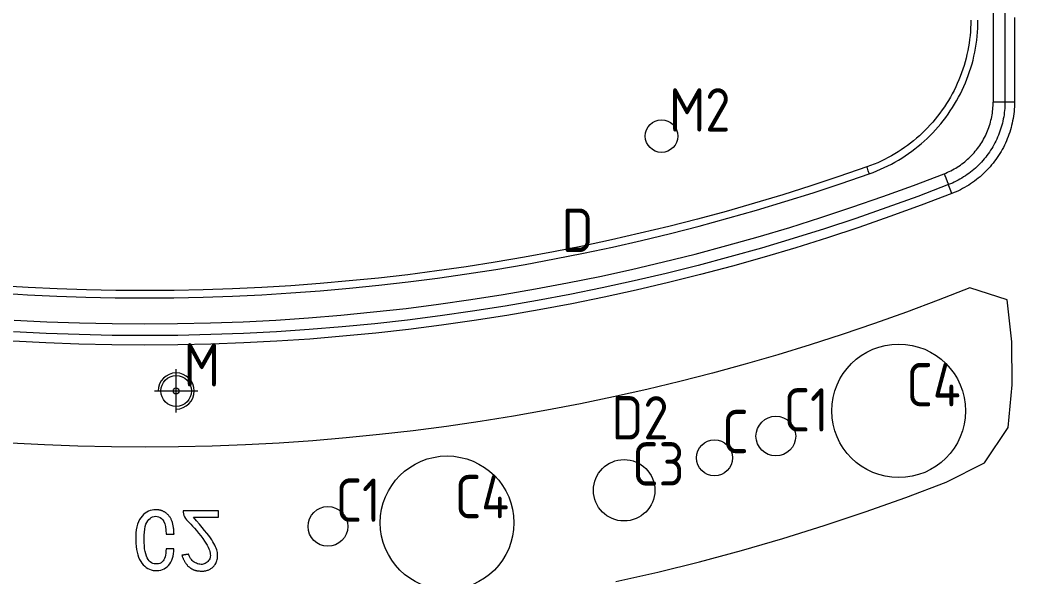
# Model space of a CAD drawing. Header units: millimetres. Extents: x 494 to 18201, y 224 to 11417.
# Drawn here: x 5489.2 to 5768.4, y 2868.8 to 3023 of the extents above; entities that cross this region are included whole.
import ezdxf
from ezdxf.lldxf.tags import DXFTag

# ---------------------------------------------------------------- set-up
doc = ezdxf.new("R2010")
doc.units = ezdxf.units.MM
for name, color, linetype in [('DIM', 7, 'Continuous'), ('PS', 7, 'Continuous'), ('PS_W', 1, 'Continuous')]:
    doc.layers.add(name, color=color, linetype=linetype)
doc.layers.add('dim_temp', color=161, linetype='Continuous', lineweight=9)
doc.styles.add('gbenor', font='gbenor.shx', dxfattribs={"bigfont": 'gbcbig.shx'})
doc.styles.get("Standard").update_dxf_attribs({"font": 'arial.ttf'})
tags = doc.linetypes.add('CENTER', pattern='A,22,[0,arial.ttf,S=0,R=0,X=0,Y=0],-8.5,8.5,-8.5', length=47.4).pattern_tags.tags
tags[16:17] = [DXFTag(74, 4), DXFTag(75, 0), DXFTag(340, '0'), DXFTag(46, 0.0), DXFTag(50, 0.0), DXFTag(44, 0.0), DXFTag(45, 0.0)]
tags[14:15] = [DXFTag(74, 4), DXFTag(75, 0), DXFTag(340, '0'), DXFTag(46, 0.0), DXFTag(50, 0.0), DXFTag(44, 0.0), DXFTag(45, 0.0)]
tags[12:13] = [DXFTag(74, 4), DXFTag(75, 0), DXFTag(340, '0'), DXFTag(46, 0.0), DXFTag(50, 0.0), DXFTag(44, 0.0), DXFTag(45, 0.0)]
tags = doc.linetypes.add('DASHED', pattern='A,12.86,[0,arial.ttf,S=0,R=0,X=0,Y=0],-12.86', length=25.72).pattern_tags.tags
tags[12:13] = [DXFTag(74, 4), DXFTag(75, 0), DXFTag(340, '0'), DXFTag(46, 0.0), DXFTag(50, 0.0), DXFTag(44, 0.0), DXFTag(45, 0.0)]
doc.dimstyles.new('通用', dxfattribs={"dimtxt": 5, "dimasz": 0.5, "dimexe": 1.5, "dimexo": 0, "dimgap": 1, "dimtad": 1, "dimtxsty": 'Standard', "dimblk": 'OPEN30', "dimcen": 1.5, "dimclrd": 252, "dimclre": 252, "dimclrt": 4, "dimadec": 1, "dimazin": 3, "dimtfac": 1, "dimtmove": 0, "dimatfit": 3, "dimldrblk": 'OPEN30', "dimarcsym": 0})

# ---------------------------------------------------------------- blocks, each defined once
blk = doc.blocks.new('*D34')
at = {"layer": 'Defpoints', "color": 0, "transparency": 16777216}
for p in [(5237.43, 3172.78), (5237.43, 3172.78), (5917.43, 2537.78)]:
    blk.add_point(p, dxfattribs=at)
at = {"layer": 'dim_temp', "color": 252, "lineweight": -2, "transparency": 16777216}
blk.add_line((5237.43, 3172.78), (5237.43, 3158.36), dxfattribs=at)
at = {"layer": 'dim_temp', "color": 4, "lineweight": 18, "transparency": 16777216, "insert": (5233.87, 3165.07), "char_height": 5, "attachment_point": 5, "rotation": 90}
blk.add_mtext('-680', dxfattribs=at)
blk = doc.blocks.new('_Open30')
at = {"color": 0, "linetype": 'ByBlock', "lineweight": -2}
for p, q in [((-1, 0.27), (0, 0)), ((0, 0), (-1, -0.27)), ((0, 0), (-1, 0))]:
    blk.add_line(p, q, dxfattribs=at)
blk = doc.blocks.new('*D35')
at = {"layer": 'Defpoints', "color": 0, "transparency": 16777216}
for p in [(5223.82, 3172.78), (5237.43, 3172.78), (5917.43, 2537.78)]:
    blk.add_point(p, dxfattribs=at)
at = {"layer": 'dim_temp', "color": 252, "lineweight": -2, "transparency": 16777216}
blk.add_line((5237.43, 3172.78), (5211.71, 3172.78), dxfattribs=at)
at = {"layer": 'dim_temp', "color": 4, "lineweight": 18, "transparency": 16777216, "insert": (5217.27, 3176.34), "char_height": 5, "attachment_point": 5}
blk.add_mtext('635', dxfattribs=at)

msp = doc.modelspace()

# ---------------------------------------------------------------- linework, layer by layer
at = {"layer": 'PS', "color": 155, "linetype": 'DASHED', "lineweight": 13, "ltscale": 0.87594}
for points in [[(5758.58296, 3167.68225), (5758.58296, 3000.29264)], [(5761.83367, 3167.68225), (5761.83367, 3000.29264)], [(5764.46938, 3023.72719), (5764.46938, 3020.3794), (5764.46938, 3017.0316), (5764.46938, 3013.68381), (5764.46938, 3010.33602), (5764.46938, 3006.98823), (5764.46938, 3003.64043), (5764.46938, 3000.29264)], [(5752.37753, 3022.95928), (5752.36413, 3021.88958), (5752.32429, 3020.82271), (5752.25835, 3019.7606), (5752.16656, 3018.7032), (5752.04917, 3017.65047), (5751.90629, 3016.60238), (5751.73784, 3015.55896), (5751.54383, 3014.52019), (5751.32423, 3013.48609), (5751.07902, 3012.45666), (5750.8081, 3011.43191), (5750.5113, 3010.41188), (5750.18845, 3009.3966), (5749.83944, 3008.38649), (5749.46629, 3007.38735), (5749.06996, 3006.40106), (5748.65068, 3005.4275), (5748.2086, 3004.46658), (5747.74385, 3003.51823), (5747.25651, 3002.5824), (5746.74657, 3001.65911), (5746.214, 3000.74836), (5745.65877, 2999.85017), (5745.08077, 2998.96461), (5744.47992, 2998.09172), (5743.85608, 2997.23158), (5743.20906, 2996.38428), (5742.53959, 2995.55111), (5741.85191, 2994.73723), (5741.14666, 2993.94307), (5740.424, 2993.16848), (5739.68402, 2992.41335), (5738.9268, 2991.67759), (5738.15237, 2990.96119), (5737.36073, 2990.2641), (5736.5519, 2989.58634), (5735.72584, 2988.92794), (5734.88251, 2988.28894), (5734.02183, 2987.66945), (5733.14363, 2987.06963), (5732.24776, 2986.48968), (5731.33633, 2985.93121), (5730.41332, 2985.39662), (5729.47884, 2984.88583), (5728.53294, 2984.39874), (5727.57562, 2983.93536), (5726.60686, 2983.49574), (5725.62664, 2983.0799), (5724.63493, 2982.68791), (5723.6317, 2982.31983)], [(5761.83367, 3000.29264), (5761.82661, 2999.70374), (5761.80542, 2999.11518), (5761.77013, 2998.52729), (5761.72075, 2997.94042), (5761.65731, 2997.3549), (5761.57985, 2996.77108), (5761.4884, 2996.18928), (5761.38303, 2995.60983), (5761.2638, 2995.03309), (5761.13076, 2994.45936), (5760.98401, 2993.889), (5760.82362, 2993.32231), (5760.64969, 2992.75964), (5760.46231, 2992.2013), (5760.2616, 2991.64761), (5760.04766, 2991.0989), (5759.82063, 2990.55547), (5759.58063, 2990.01765), (5759.3278, 2989.48573), (5759.06229, 2988.96003), (5758.78425, 2988.44085), (5758.49383, 2987.92849), (5758.19122, 2987.42324), (5757.87657, 2986.92539), (5757.55007, 2986.43523), (5757.21192, 2985.95305), (5756.86229, 2985.47911), (5756.5014, 2985.01369), (5756.12946, 2984.55706), (5755.74667, 2984.10948), (5755.35325, 2983.67121), (5754.94944, 2983.2425), (5754.53546, 2982.8236), (5754.11156, 2982.41475), (5753.67797, 2982.01618), (5753.23495, 2981.62812), (5752.78275, 2981.2508), (5752.32163, 2980.88443), (5751.85186, 2980.52923), (5751.37371, 2980.1854), (5750.88744, 2979.85313), (5750.39335, 2979.53262), (5749.89171, 2979.22404), (5749.38282, 2978.92759), (5748.86697, 2978.64343), (5748.34444, 2978.37172), (5747.81556, 2978.11262), (5747.28061, 2977.86628), (5746.7399, 2977.63284), (5746.19376, 2977.41243)], [(5764.46938, 3000.29264), (5764.4615, 2999.64059), (5764.43795, 2998.98892), (5764.39877, 2998.338), (5764.34401, 2997.6882), (5764.27371, 2997.0399), (5764.18793, 2996.39346), (5764.08675, 2995.74924), (5763.97019, 2995.10761), (5763.83832, 2994.46894), (5763.69117, 2993.8336), (5763.52883, 2993.20198), (5763.35136, 2992.57447), (5763.15879, 2991.95143), (5762.95123, 2991.33322), (5762.72887, 2990.72016), (5762.49185, 2990.11257), (5762.24032, 2989.51079), (5761.97444, 2988.91518), (5761.69441, 2988.32607), (5761.40038, 2987.74384), (5761.09253, 2987.16881), (5760.77101, 2986.60135), (5760.43601, 2986.0418), (5760.0877, 2985.49048), (5759.72623, 2984.94771), (5759.35176, 2984.41384), (5758.96453, 2983.88911), (5758.56481, 2983.3738), (5758.15282, 2982.86819), (5757.72882, 2982.37256), (5757.29308, 2981.88719), (5756.84586, 2981.41236), (5756.38743, 2980.94837), (5755.91806, 2980.4955), (5755.43799, 2980.05404), (5754.94751, 2979.62426), (5754.44685, 2979.2064), (5753.93625, 2978.80076), (5753.416, 2978.40756), (5752.88643, 2978.02695), (5752.34788, 2977.65916), (5751.80068, 2977.30439), (5751.24516, 2976.96282), (5750.68165, 2976.63462), (5750.11048, 2976.31998), (5749.53194, 2976.01909), (5748.94638, 2975.73211), (5748.35411, 2975.45926), (5747.75546, 2975.20069), (5747.15077, 2974.9566)], [(5761.83367, 3000.29264), (5761.795, 3000.29264), (5761.75486, 3000.29264), (5761.71326, 3000.29264), (5761.67021, 3000.29264), (5761.62575, 3000.29264), (5761.57988, 3000.29264), (5761.53264, 3000.29264), (5761.48403, 3000.29264), (5761.43409, 3000.29264), (5761.38284, 3000.29264), (5761.3303, 3000.29264), (5761.27649, 3000.29264), (5761.22145, 3000.29264), (5761.16518, 3000.29264), (5761.10773, 3000.29264), (5761.04912, 3000.29264), (5760.98937, 3000.29264), (5760.92852, 3000.29264), (5760.86658, 3000.29264), (5760.8036, 3000.29264), (5760.73958, 3000.29264), (5760.67458, 3000.29264), (5760.60862, 3000.29264), (5760.54172, 3000.29264), (5760.47392, 3000.29264), (5760.40525, 3000.29264), (5760.33574, 3000.29264), (5760.26542, 3000.29264), (5760.19433, 3000.29264), (5760.1225, 3000.29264), (5760.04996, 3000.29264), (5759.97674, 3000.29264), (5759.90288, 3000.29264), (5759.82842, 3000.29264), (5759.75338, 3000.29264), (5759.6778, 3000.29264), (5759.60172, 3000.29264), (5759.52517, 3000.29264), (5759.44818, 3000.29264), (5759.3708, 3000.29264), (5759.29305, 3000.29264), (5759.21498, 3000.29264), (5759.13661, 3000.29264), (5759.05799, 3000.29264), (5758.97915, 3000.29264), (5758.90013, 3000.29264), (5758.82097, 3000.29264), (5758.74169, 3000.29264), (5758.66234, 3000.29264), (5758.58296, 3000.29264)], [(5764.46938, 3000.29264), (5764.40502, 3000.29264), (5764.34068, 3000.29264), (5764.2764, 3000.29264), (5764.21221, 3000.29264), (5764.14814, 3000.29264), (5764.08422, 3000.29264), (5764.02047, 3000.29264), (5763.95693, 3000.29264), (5763.89363, 3000.29264), (5763.83059, 3000.29264), (5763.76785, 3000.29264), (5763.70543, 3000.29264), (5763.64336, 3000.29264), (5763.58167, 3000.29264), (5763.52039, 3000.29264), (5763.45955, 3000.29264), (5763.39917, 3000.29264), (5763.33928, 3000.29264), (5763.27992, 3000.29264), (5763.2211, 3000.29264), (5763.16286, 3000.29264), (5763.10522, 3000.29264), (5763.04821, 3000.29264), (5762.99185, 3000.29264), (5762.93617, 3000.29264), (5762.8812, 3000.29264), (5762.82695, 3000.29264), (5762.77347, 3000.29264), (5762.72076, 3000.29264), (5762.66886, 3000.29264), (5762.61779, 3000.29264), (5762.56758, 3000.29264), (5762.51823, 3000.29264), (5762.46979, 3000.29264), (5762.42227, 3000.29264), (5762.37568, 3000.29264), (5762.33007, 3000.29264), (5762.28543, 3000.29264), (5762.24181, 3000.29264), (5762.19921, 3000.29264), (5762.15765, 3000.29264), (5762.11716, 3000.29264), (5762.07775, 3000.29264), (5762.03944, 3000.29264), (5762.00225, 3000.29264), (5761.9662, 3000.29264), (5761.9313, 3000.29264), (5761.89757, 3000.29264), (5761.86502, 3000.29264), (5761.83367, 3000.29264)], [(5723.6317, 2982.31983), (5715.88607, 2979.64365), (5708.11234, 2977.07607), (5700.3107, 2974.61675), (5692.48121, 2972.26537), (5684.62394, 2970.02175), (5676.7389, 2967.88575), (5668.82613, 2965.85728), (5660.88562, 2963.93639), (5652.91732, 2962.12321), (5644.92121, 2960.41787), (5636.89722, 2958.82064), (5628.84527, 2957.33184), (5620.76688, 2955.9521), (5612.68251, 2954.68478), (5604.59833, 2953.53018), (5596.51435, 2952.48757), (5588.43055, 2951.55627), (5580.34694, 2950.73572), (5572.26353, 2950.02538), (5564.18029, 2949.42482), (5556.09725, 2948.9338), (5548.01439, 2948.5521), (5539.93172, 2948.27953), (5531.84923, 2948.11607), (5523.76694, 2948.06168), (5515.68482, 2948.11636), (5507.60289, 2948.28009), (5499.52115, 2948.55286), (5491.4396, 2948.93469), (5483.35823, 2949.42576)], [(5487.57322, 2939.93413), (5496.6173, 2939.46324), (5505.66739, 2939.12681), (5514.72147, 2938.92493), (5523.77755, 2938.85763), (5532.83363, 2938.92493), (5541.88771, 2939.12681), (5550.93779, 2939.46324), (5559.98187, 2939.93413), (5569.01795, 2940.53938), (5578.04404, 2941.27887), (5587.05814, 2942.15242), (5596.05826, 2943.15986), (5605.04241, 2944.30095), (5614.00861, 2945.57544), (5622.95488, 2946.98307), (5631.87923, 2948.52351), (5640.7797, 2950.19642), (5649.65433, 2952.00145), (5658.50115, 2953.9382), (5667.3182, 2956.00622), (5676.10354, 2958.20508), (5684.85523, 2960.53428), (5693.57134, 2962.99331), (5702.24993, 2965.58162), (5710.88909, 2968.29864), (5719.48692, 2971.14376), (5728.04151, 2974.11636), (5736.55098, 2977.21576), (5745.01344, 2980.44128)], [(5745.01344, 2980.44128), (5745.04226, 2980.36732), (5745.07108, 2980.29338), (5745.09986, 2980.21952), (5745.12861, 2980.14575), (5745.1573, 2980.07213), (5745.18592, 2979.99867), (5745.21447, 2979.92541), (5745.24292, 2979.8524), (5745.27127, 2979.77965), (5745.2995, 2979.70721), (5745.3276, 2979.63511), (5745.35555, 2979.56338), (5745.38335, 2979.49205), (5745.41097, 2979.42116), (5745.43841, 2979.35074), (5745.46566, 2979.28082), (5745.4927, 2979.21144), (5745.51952, 2979.14262), (5745.5461, 2979.0744), (5745.57244, 2979.00681), (5745.59852, 2978.93988), (5745.62434, 2978.87364), (5745.64987, 2978.80812), (5745.67511, 2978.74336), (5745.70004, 2978.67937), (5745.72466, 2978.6162), (5745.74895, 2978.55387), (5745.7729, 2978.49241), (5745.7965, 2978.43184), (5745.81974, 2978.3722), (5745.84261, 2978.31351), (5745.8651, 2978.2558), (5745.8872, 2978.1991), (5745.90889, 2978.14343), (5745.93017, 2978.08882), (5745.95103, 2978.03529), (5745.97146, 2977.98287), (5745.99145, 2977.93158), (5746.01099, 2977.88144), (5746.03006, 2977.83249), (5746.04867, 2977.78473), (5746.06681, 2977.7382), (5746.08445, 2977.69291), (5746.10161, 2977.64889), (5746.11826, 2977.60616), (5746.13441, 2977.56473), (5746.15004, 2977.52462), (5746.16514, 2977.48586), (5746.17972, 2977.44845), (5746.19376, 2977.41243)], [(5746.19376, 2977.41243), (5737.68615, 2974.16971), (5729.13128, 2971.0538), (5720.53105, 2968.06538), (5711.88735, 2965.20512), (5703.20209, 2962.47365), (5694.4772, 2959.87156), (5685.71459, 2957.39944), (5676.91621, 2955.05784), (5668.084, 2952.84725), (5659.21991, 2950.76819), (5650.32589, 2948.82111), (5641.40392, 2947.00642), (5632.45597, 2945.32455), (5623.484, 2943.77586), (5614.49, 2942.36068), (5605.47597, 2941.07934), (5596.44389, 2939.93213), (5587.39575, 2938.91927), (5578.33356, 2938.04101), (5569.25932, 2937.29755), (5560.17503, 2936.68903), (5551.0827, 2936.21559), (5541.98433, 2935.87736), (5532.88194, 2935.67438), (5523.77755, 2935.60672), (5514.67315, 2935.67438), (5505.57076, 2935.87736), (5496.4724, 2936.21559), (5487.38007, 2936.68903)], [(5747.15077, 2974.9566), (5747.1274, 2975.01657), (5747.10404, 2975.07652), (5747.0807, 2975.13641), (5747.0574, 2975.19621), (5747.03413, 2975.25591), (5747.01092, 2975.31547), (5746.98778, 2975.37487), (5746.96471, 2975.43407), (5746.94172, 2975.49305), (5746.91883, 2975.55179), (5746.89605, 2975.61025), (5746.87339, 2975.66841), (5746.85085, 2975.72624), (5746.82845, 2975.78372), (5746.8062, 2975.84082), (5746.78411, 2975.89751), (5746.76218, 2975.95377), (5746.74044, 2976.00957), (5746.71888, 2976.06488), (5746.69753, 2976.11968), (5746.67638, 2976.17395), (5746.65545, 2976.22766), (5746.63475, 2976.28078), (5746.61429, 2976.33329), (5746.59407, 2976.38517), (5746.57411, 2976.43639), (5746.55442, 2976.48693), (5746.535, 2976.53677), (5746.51586, 2976.58587), (5746.49701, 2976.63423), (5746.47847, 2976.68182), (5746.46024, 2976.72861), (5746.44232, 2976.77458), (5746.42473, 2976.81972), (5746.40747, 2976.864), (5746.39056, 2976.9074), (5746.374, 2976.94991), (5746.35779, 2976.99149), (5746.34195, 2977.03214), (5746.32648, 2977.07184), (5746.31139, 2977.11056), (5746.29669, 2977.14828), (5746.28238, 2977.185), (5746.26847, 2977.2207), (5746.25497, 2977.25535), (5746.24188, 2977.28894), (5746.22921, 2977.32146), (5746.21696, 2977.35289), (5746.20514, 2977.38322), (5746.19376, 2977.41243)], [(5747.15077, 2974.9566), (5738.60655, 2971.69992), (5730.01488, 2968.5706), (5721.37764, 2965.56933), (5712.69674, 2962.69676), (5703.97411, 2959.95353), (5695.21167, 2957.34025), (5686.41136, 2954.85749), (5677.57512, 2952.5058), (5668.7049, 2950.28571), (5659.80266, 2948.1977), (5650.87038, 2946.24224), (5641.91001, 2944.41975), (5632.92355, 2942.73064), (5623.91298, 2941.17528), (5614.88028, 2939.75402), (5605.82746, 2938.46716), (5596.75651, 2937.31501), (5587.66944, 2936.2978), (5578.56825, 2935.41576), (5569.45496, 2934.66909), (5560.33158, 2934.05795), (5551.20012, 2933.58248), (5542.06261, 2933.24279), (5532.92105, 2933.03894), (5523.77748, 2932.97099), (5514.6339, 2933.03894), (5505.49234, 2933.24279), (5496.35483, 2933.58248), (5487.22337, 2934.05795)]]:
    msp.add_lwpolyline(points, dxfattribs=at)
at = {"layer": 'PS', "color": 2, "linetype": 'DASHED', "lineweight": 13, "ltscale": 0.87594}
for points in [[(5724.29731, 2980.43384), (5725.34564, 2980.81844), (5726.38195, 2981.228), (5727.40627, 2981.66244), (5728.41863, 2982.1217), (5729.41907, 2982.60574), (5730.40758, 2983.11452), (5731.38417, 2983.64803), (5732.34881, 2984.20638), (5733.30136, 2984.78964), (5734.23776, 2985.39537), (5735.15571, 2986.02184), (5736.05538, 2986.66884), (5736.93694, 2987.3362), (5737.80047, 2988.0238), (5738.64603, 2988.7316), (5739.47365, 2989.45958), (5740.28332, 2990.20771), (5741.07503, 2990.97603), (5741.84874, 2991.76457), (5742.60439, 2992.5734), (5743.34187, 2993.40266), (5744.06103, 2994.2525), (5744.76125, 2995.12255), (5745.43815, 2996.00749), (5746.09086, 2996.90584), (5746.71957, 2997.81749), (5747.32444, 2998.74237), (5747.90555, 2999.68042), (5748.463, 3000.63158), (5748.99685, 3001.59583), (5749.50711, 3002.57316), (5749.9938, 3003.56356), (5750.45683, 3004.56707), (5750.89608, 3005.58377), (5751.31139, 3006.61375), (5751.70252, 3007.65713), (5752.06873, 3008.71275), (5752.40836, 3009.77615), (5752.72131, 3010.84693), (5753.0076, 3011.92508), (5753.26722, 3013.0106), (5753.50008, 3014.10344), (5753.70554, 3015.20066), (5753.88341, 3016.30067), (5754.03386, 3017.40346), (5754.15711, 3018.509), (5754.25321, 3019.61729), (5754.32209, 3020.72834), (5754.36358, 3021.84216), (5754.37753, 3022.95878)], [(5745.01344, 2980.44128), (5745.48729, 2980.63251), (5745.95643, 2980.83504), (5746.42058, 2981.04876), (5746.87948, 2981.27354), (5747.33285, 2981.50927), (5747.78043, 2981.7558), (5748.22197, 2982.013), (5748.65721, 2982.28072), (5749.0859, 2982.5588), (5749.50779, 2982.84708), (5749.92265, 2983.14541), (5750.33022, 2983.4536), (5750.73028, 2983.77148), (5751.1226, 2984.09886), (5751.50696, 2984.43556), (5751.88313, 2984.78138), (5752.25089, 2985.13613), (5752.61005, 2985.49959), (5752.96038, 2985.87156), (5753.30169, 2986.25183), (5753.63379, 2986.64017), (5753.95649, 2987.03636), (5754.26959, 2987.44017), (5754.57293, 2987.85138), (5754.86632, 2988.26973), (5755.14959, 2988.695), (5755.42259, 2989.12694), (5755.68516, 2989.5653), (5755.93714, 2990.00982), (5756.1784, 2990.46026), (5756.40878, 2990.91636), (5756.62816, 2991.37784), (5756.83641, 2991.84446), (5757.03341, 2992.31593), (5757.21905, 2992.79199), (5757.39321, 2993.27237), (5757.5558, 2993.75679), (5757.70673, 2994.24497), (5757.84589, 2994.73663), (5757.97323, 2995.23149), (5758.08865, 2995.72926), (5758.1921, 2996.22966), (5758.28351, 2996.7324), (5758.36283, 2997.2372), (5758.43003, 2997.74375), (5758.48505, 2998.25177), (5758.52787, 2998.76096), (5758.55847, 2999.27104), (5758.57684, 2999.7817), (5758.58296, 3000.29264)], [(5483.1515, 2947.43517), (5491.2562, 2946.94169), (5499.36108, 2946.55771), (5507.46615, 2946.28306), (5515.57141, 2946.11772), (5523.67685, 2946.06169), (5531.78248, 2946.11499), (5539.8883, 2946.27764), (5547.99431, 2946.54965), (5556.1005, 2946.93107), (5564.20687, 2947.42207), (5572.31344, 2948.02288), (5580.42019, 2948.73372), (5588.52713, 2949.55504), (5596.63426, 2950.48737), (5604.74159, 2951.53128), (5612.8491, 2952.68744), (5620.9568, 2953.95657), (5629.06063, 2955.33878), (5637.14544, 2956.8318), (5645.20741, 2958.43484), (5653.2464, 2960.14775), (5661.26243, 2961.97051), (5669.25225, 2963.90232), (5677.21055, 2965.94176), (5685.13727, 2968.0886), (5693.03244, 2970.3428), (5700.89605, 2972.70432), (5708.72811, 2975.1732), (5716.52855, 2977.74963), (5724.29731, 2980.43384)]]:
    msp.add_lwpolyline(points, dxfattribs=at)
at = {"layer": 'PS', "color": 46, "linetype": 'DASHED', "lineweight": 13, "ltscale": 0.87594}
for points in [[(5752.11342, 2948.87545), (5743.35225, 2945.43502), (5734.5504, 2942.13367), (5725.70802, 2938.9709), (5716.82521, 2935.94634), (5707.90204, 2933.05973), (5698.93858, 2930.3109), (5689.93485, 2927.69972), (5680.89085, 2925.22623), (5671.80653, 2922.89058), (5662.68184, 2920.69292), (5653.5167, 2918.63359), (5644.31098, 2916.71297), (5635.06626, 2914.93191), (5625.8095, 2913.2955), (5616.55004, 2911.80456), (5607.2879, 2910.45814), (5598.02308, 2909.25541), (5588.75561, 2908.19564), (5579.4855, 2907.2782), (5570.21275, 2906.50257), (5560.93737, 2905.86835), (5551.65937, 2905.37522), (5542.37876, 2905.02291), (5533.09553, 2904.81135), (5523.80968, 2904.74052), (5514.52122, 2904.81042), (5505.23014, 2905.02128), (5495.93644, 2905.37337), (5486.64011, 2905.867)], [(5654.08324, 2867.48719), (5665.72497, 2870.13847), (5677.32165, 2873.01818), (5688.87038, 2876.12627), (5700.35482, 2879.45874), (5711.77233, 2883.01475), (5723.12051, 2886.79341), (5734.3903, 2890.7915), (5745.58089, 2895.00861), (5756.1743, 2900.3947), (5762.75287, 2910.16891), (5763.80545, 2921.99445), (5763.78157, 2933.89511), (5762.46615, 2945.51568), (5752.11342, 2948.87545)]]:
    msp.add_lwpolyline(points, dxfattribs=at)
at = {"layer": 'PS', "color": 7, "linetype": 'DASHED', "lineweight": 13, "ltscale": 0.87594}
for points in [[(5526.82566, 2887.4089), (5526.27703, 2887.38151), (5525.74806, 2887.29935), (5525.23875, 2887.16241), (5524.74911, 2886.9707), (5524.27913, 2886.72422), (5523.82881, 2886.42295), (5523.39816, 2886.06692), (5522.98716, 2885.65611), (5522.60304, 2885.18764), (5522.26553, 2884.65362), (5521.97577, 2884.05359), (5521.73377, 2883.38754), (5521.53952, 2882.65549), (5521.39302, 2881.85742), (5521.29427, 2880.99335), (5521.24328, 2880.06326), (5521.2392, 2879.07859), (5521.27536, 2878.13061), (5521.35032, 2877.23906), (5521.46407, 2876.40394), (5521.61661, 2875.62524), (5521.80795, 2874.90298), (5522.03809, 2874.23714), (5522.30701, 2873.62773), (5522.61474, 2873.07474), (5522.96008, 2872.57802), (5523.33095, 2872.13584), (5523.72416, 2871.74772), (5524.1397, 2871.41369), (5524.57757, 2871.13373), (5525.03779, 2870.90786), (5525.52034, 2870.73605), (5526.02523, 2870.61833), (5526.55245, 2870.55468), (5527.09956, 2870.54512), (5527.6328, 2870.58971), (5528.14141, 2870.68849), (5528.6254, 2870.84146), (5529.08475, 2871.04861), (5529.51947, 2871.30994), (5529.92957, 2871.62546), (5530.31504, 2871.99516), (5530.67012, 2872.41689), (5530.97582, 2872.88352), (5531.23061, 2873.39448), (5531.4345, 2873.94977), (5531.58749, 2874.5494), (5531.68959, 2875.19336), (5531.74078, 2875.88165), (5531.74107, 2876.61427)], [(5531.83745, 2880.66226), (5531.82758, 2880.95186), (5531.81339, 2881.23468), (5531.79489, 2881.51071), (5531.77206, 2881.77996), (5531.74492, 2882.04243), (5531.71346, 2882.29811), (5531.67769, 2882.547), (5531.63759, 2882.78911), (5531.59318, 2883.02443), (5531.54445, 2883.25297), (5531.4914, 2883.47472), (5531.43404, 2883.68969), (5531.37235, 2883.89787), (5531.30635, 2884.09927), (5531.23603, 2884.29388), (5531.1614, 2884.4817), (5531.08244, 2884.66275), (5530.99917, 2884.837), (5530.91158, 2885.00447), (5530.81967, 2885.16516), (5530.72344, 2885.31906), (5530.6229, 2885.46618), (5530.51804, 2885.60651), (5530.40886, 2885.74005), (5530.29536, 2885.86681), (5530.17878, 2885.98771), (5530.06034, 2886.10367), (5529.94006, 2886.21471), (5529.81793, 2886.3208), (5529.69394, 2886.42196), (5529.56811, 2886.51819), (5529.44042, 2886.60948), (5529.31089, 2886.69584), (5529.1795, 2886.77726), (5529.04627, 2886.85375), (5528.91118, 2886.9253), (5528.77424, 2886.99192), (5528.63545, 2887.0536), (5528.49481, 2887.11035), (5528.35233, 2887.16217), (5528.20799, 2887.20904), (5528.0618, 2887.25099), (5527.91375, 2887.288), (5527.76386, 2887.32008), (5527.61212, 2887.34722), (5527.45853, 2887.36942), (5527.30309, 2887.38669), (5527.14579, 2887.39903), (5526.98665, 2887.40643), (5526.82566, 2887.4089)], [(5534.39094, 2887.11976), (5534.39094, 2887.11205), (5534.39094, 2887.10434), (5534.39094, 2887.09663), (5534.39094, 2887.08892), (5534.39094, 2887.08121), (5534.39094, 2887.0735), (5534.39094, 2887.06578), (5534.39094, 2887.05807), (5534.39094, 2887.05036), (5534.39094, 2887.04265), (5534.39094, 2887.03494), (5534.39094, 2887.02723), (5534.39094, 2887.01952), (5534.39094, 2887.01181), (5534.39094, 2887.0041), (5534.39094, 2886.99639), (5534.39094, 2886.98868), (5534.39094, 2886.98097), (5534.39094, 2886.97326), (5534.39094, 2886.96555), (5534.39094, 2886.95784), (5534.39094, 2886.95013), (5534.39094, 2886.94242), (5534.39094, 2886.93471), (5534.39094, 2886.927), (5534.39094, 2886.91929), (5534.39094, 2886.91158), (5534.39094, 2886.90387), (5534.39094, 2886.89616), (5534.39094, 2886.88844), (5534.39094, 2886.88073), (5534.39094, 2886.87302), (5534.39094, 2886.86531), (5534.39094, 2886.8576), (5534.39094, 2886.84989), (5534.39094, 2886.84218), (5534.39094, 2886.83447), (5534.39094, 2886.82676), (5534.39094, 2886.81905), (5534.39094, 2886.81134), (5534.39094, 2886.80363), (5534.39094, 2886.79592), (5534.39094, 2886.78821), (5534.39094, 2886.7805), (5534.39094, 2886.77279), (5534.39094, 2886.76508), (5534.39094, 2886.75737), (5534.39094, 2886.74966), (5534.39094, 2886.74195), (5534.39094, 2886.73424)], [(5544.12538, 2887.11976), (5543.93069, 2887.11976), (5543.73601, 2887.11976), (5543.54132, 2887.11976), (5543.34663, 2887.11976), (5543.15194, 2887.11976), (5542.95725, 2887.11976), (5542.76256, 2887.11976), (5542.56787, 2887.11976), (5542.37318, 2887.11976), (5542.17849, 2887.11976), (5541.98381, 2887.11976), (5541.78912, 2887.11976), (5541.59443, 2887.11976), (5541.39974, 2887.11976), (5541.20505, 2887.11976), (5541.01036, 2887.11976), (5540.81567, 2887.11976), (5540.62098, 2887.11976), (5540.42629, 2887.11976), (5540.23161, 2887.11976), (5540.03692, 2887.11976), (5539.84223, 2887.11976), (5539.64754, 2887.11976), (5539.45285, 2887.11976), (5539.25816, 2887.11976), (5539.06347, 2887.11976), (5538.86878, 2887.11976), (5538.67409, 2887.11976), (5538.47941, 2887.11976), (5538.28472, 2887.11976), (5538.09003, 2887.11976), (5537.89534, 2887.11976), (5537.70065, 2887.11976), (5537.50596, 2887.11976), (5537.31127, 2887.11976), (5537.11658, 2887.11976), (5536.9219, 2887.11976), (5536.72721, 2887.11976), (5536.53252, 2887.11976), (5536.33783, 2887.11976), (5536.14314, 2887.11976), (5535.94845, 2887.11976), (5535.75376, 2887.11976), (5535.55907, 2887.11976), (5535.36438, 2887.11976), (5535.1697, 2887.11976), (5534.97501, 2887.11976), (5534.78032, 2887.11976), (5534.58563, 2887.11976), (5534.39094, 2887.11976)], [(5544.12538, 2885.38491), (5544.12538, 2885.4196), (5544.12538, 2885.4543), (5544.12538, 2885.489), (5544.12538, 2885.52369), (5544.12538, 2885.55839), (5544.12538, 2885.59309), (5544.12538, 2885.62779), (5544.12538, 2885.66248), (5544.12538, 2885.69718), (5544.12538, 2885.73188), (5544.12538, 2885.76657), (5544.12538, 2885.80127), (5544.12538, 2885.83597), (5544.12538, 2885.87067), (5544.12538, 2885.90536), (5544.12538, 2885.94006), (5544.12538, 2885.97476), (5544.12538, 2886.00945), (5544.12538, 2886.04415), (5544.12538, 2886.07885), (5544.12538, 2886.11354), (5544.12538, 2886.14824), (5544.12538, 2886.18294), (5544.12538, 2886.21764), (5544.12538, 2886.25233), (5544.12538, 2886.28703), (5544.12538, 2886.32173), (5544.12538, 2886.35642), (5544.12538, 2886.39112), (5544.12538, 2886.42582), (5544.12538, 2886.46051), (5544.12538, 2886.49521), (5544.12538, 2886.52991), (5544.12538, 2886.56461), (5544.12538, 2886.5993), (5544.12538, 2886.634), (5544.12538, 2886.6687), (5544.12538, 2886.70339), (5544.12538, 2886.73809), (5544.12538, 2886.77279), (5544.12538, 2886.80748), (5544.12538, 2886.84218), (5544.12538, 2886.87688), (5544.12538, 2886.91158), (5544.12538, 2886.94627), (5544.12538, 2886.98097), (5544.12538, 2887.01567), (5544.12538, 2887.05036), (5544.12538, 2887.08506), (5544.12538, 2887.11976)], [(5529.62069, 2876.61427), (5529.60367, 2875.96735), (5529.55259, 2875.37394), (5529.46746, 2874.83404), (5529.34829, 2874.34765), (5529.19506, 2873.91477), (5529.00777, 2873.53539), (5528.78644, 2873.20953), (5528.53106, 2872.93717), (5528.24162, 2872.71832), (5527.91814, 2872.55298), (5527.5606, 2872.44115), (5527.16901, 2872.38283), (5526.74827, 2872.37869), (5526.3416, 2872.43462), (5525.95914, 2872.55199), (5525.60088, 2872.73082), (5525.26684, 2872.97111), (5524.957, 2873.27284), (5524.67137, 2873.63602), (5524.41021, 2874.06118), (5524.181, 2874.56326), (5523.98717, 2875.14915), (5523.82872, 2875.81882), (5523.70565, 2876.5723), (5523.61796, 2877.40957), (5523.56565, 2878.33065), (5523.54872, 2879.33547), (5523.57038, 2880.33141), (5523.63357, 2881.23338), (5523.73827, 2882.04137), (5523.8845, 2882.75539), (5524.07225, 2883.37543), (5524.30153, 2883.9015), (5524.57107, 2884.33581), (5524.86799, 2884.70087), (5525.18896, 2885.00256), (5525.53396, 2885.24087), (5525.90301, 2885.4158), (5526.2961, 2885.52735), (5526.71322, 2885.57552), (5527.14336, 2885.55431), (5527.5586, 2885.44849), (5527.95759, 2885.25734), (5528.34032, 2884.98084), (5528.7068, 2884.619), (5529.0355, 2884.14414), (5529.29152, 2883.51141), (5529.47439, 2882.72018), (5529.58412, 2881.77046), (5529.62069, 2880.66226)], [(5534.39094, 2886.73424), (5534.45139, 2886.27901), (5534.57106, 2885.83859), (5534.74994, 2885.41297), (5534.98804, 2885.00216), (5535.28535, 2884.60615), (5535.64188, 2884.22495), (5536.05069, 2883.83565), (5536.49481, 2883.38228), (5536.97347, 2882.86228), (5537.48668, 2882.27567), (5538.03443, 2881.62244), (5538.61672, 2880.9026), (5539.22061, 2880.13155), (5539.76836, 2879.40184), (5540.24702, 2878.72887), (5540.6566, 2878.11265), (5540.9971, 2877.55318), (5541.2685, 2877.05046), (5541.47183, 2876.60333), (5541.62912, 2876.18635), (5541.74941, 2875.7891), (5541.83268, 2875.4116), (5541.87894, 2875.05383), (5541.8882, 2874.71581), (5541.86044, 2874.39752), (5541.79814, 2874.09774), (5541.70376, 2873.81523), (5541.57731, 2873.54998), (5541.41878, 2873.30202), (5541.22818, 2873.07132), (5541.0055, 2872.85789), (5540.7563, 2872.66729), (5540.49415, 2872.51308), (5540.21965, 2872.39588), (5539.93282, 2872.31569), (5539.63366, 2872.27252), (5539.32216, 2872.26635), (5539.00048, 2872.29626), (5538.68157, 2872.35671), (5538.3676, 2872.44677), (5538.05857, 2872.56644), (5537.75447, 2872.71571), (5537.4553, 2872.8946), (5537.16161, 2873.10324), (5536.88527, 2873.34504), (5536.63113, 2873.62138), (5536.3992, 2873.93227), (5536.18948, 2874.2777), (5536.00196, 2874.65767), (5535.83665, 2875.07218)], [(5538.82445, 2870.44591), (5539.05299, 2870.42625), (5539.27597, 2870.41353), (5539.49341, 2870.40774), (5539.70529, 2870.4089), (5539.91162, 2870.417), (5540.1124, 2870.43203), (5540.30763, 2870.45401), (5540.49731, 2870.48292), (5540.68298, 2870.5197), (5540.86965, 2870.56735), (5541.0577, 2870.6261), (5541.24715, 2870.69596), (5541.43799, 2870.77692), (5541.63021, 2870.86898), (5541.82382, 2870.97215), (5542.01881, 2871.08642), (5542.21466, 2871.21202), (5542.40434, 2871.35197), (5542.58569, 2871.50718), (5542.75871, 2871.67766), (5542.9234, 2871.8634), (5543.07977, 2872.06442), (5543.22781, 2872.28069), (5543.36753, 2872.51224), (5543.49891, 2872.75905), (5543.61642, 2873.01974), (5543.7145, 2873.29292), (5543.79314, 2873.5786), (5543.85236, 2873.87676), (5543.89214, 2874.18742), (5543.9125, 2874.51056), (5543.91342, 2874.8462), (5543.89492, 2875.19432), (5543.85359, 2875.55587), (5543.77841, 2875.93383), (5543.66854, 2876.32845), (5543.52396, 2876.73973), (5543.3447, 2877.16766), (5543.13073, 2877.61224), (5542.88207, 2878.07348), (5542.59871, 2878.55138), (5542.27857, 2879.04878), (5541.89459, 2879.60277), (5541.43844, 2880.22477), (5540.91012, 2880.91478), (5540.30963, 2881.6728), (5539.63697, 2882.49881), (5538.89214, 2883.39284), (5538.07514, 2884.35487), (5537.18598, 2885.38491)], [(5537.18598, 2885.38491), (5537.32477, 2885.38491), (5537.46355, 2885.38491), (5537.60234, 2885.38491), (5537.74113, 2885.38491), (5537.87992, 2885.38491), (5538.01871, 2885.38491), (5538.15749, 2885.38491), (5538.29628, 2885.38491), (5538.43507, 2885.38491), (5538.57386, 2885.38491), (5538.71265, 2885.38491), (5538.85144, 2885.38491), (5538.99022, 2885.38491), (5539.12901, 2885.38491), (5539.2678, 2885.38491), (5539.40659, 2885.38491), (5539.54538, 2885.38491), (5539.68416, 2885.38491), (5539.82295, 2885.38491), (5539.96174, 2885.38491), (5540.10053, 2885.38491), (5540.23932, 2885.38491), (5540.3781, 2885.38491), (5540.51689, 2885.38491), (5540.65568, 2885.38491), (5540.79447, 2885.38491), (5540.93326, 2885.38491), (5541.07204, 2885.38491), (5541.21083, 2885.38491), (5541.34962, 2885.38491), (5541.48841, 2885.38491), (5541.6272, 2885.38491), (5541.76599, 2885.38491), (5541.90477, 2885.38491), (5542.04356, 2885.38491), (5542.18235, 2885.38491), (5542.32114, 2885.38491), (5542.45993, 2885.38491), (5542.59871, 2885.38491), (5542.7375, 2885.38491), (5542.87629, 2885.38491), (5543.01508, 2885.38491), (5543.15387, 2885.38491), (5543.29265, 2885.38491), (5543.43144, 2885.38491), (5543.57023, 2885.38491), (5543.70902, 2885.38491), (5543.84781, 2885.38491), (5543.98659, 2885.38491), (5544.12538, 2885.38491)], [(5529.62069, 2880.66226), (5529.66503, 2880.66226), (5529.70936, 2880.66226), (5529.7537, 2880.66226), (5529.79803, 2880.66226), (5529.84237, 2880.66226), (5529.8867, 2880.66226), (5529.93104, 2880.66226), (5529.97537, 2880.66226), (5530.01971, 2880.66226), (5530.06405, 2880.66226), (5530.10838, 2880.66226), (5530.15272, 2880.66226), (5530.19705, 2880.66226), (5530.24139, 2880.66226), (5530.28572, 2880.66226), (5530.33006, 2880.66226), (5530.37439, 2880.66226), (5530.41873, 2880.66226), (5530.46306, 2880.66226), (5530.5074, 2880.66226), (5530.55173, 2880.66226), (5530.59607, 2880.66226), (5530.6404, 2880.66226), (5530.68474, 2880.66226), (5530.72907, 2880.66226), (5530.77341, 2880.66226), (5530.81774, 2880.66226), (5530.86208, 2880.66226), (5530.90641, 2880.66226), (5530.95075, 2880.66226), (5530.99508, 2880.66226), (5531.03942, 2880.66226), (5531.08375, 2880.66226), (5531.12809, 2880.66226), (5531.17242, 2880.66226), (5531.21676, 2880.66226), (5531.26109, 2880.66226), (5531.30543, 2880.66226), (5531.34976, 2880.66226), (5531.3941, 2880.66226), (5531.43843, 2880.66226), (5531.48277, 2880.66226), (5531.5271, 2880.66226), (5531.57144, 2880.66226), (5531.61577, 2880.66226), (5531.66011, 2880.66226), (5531.70444, 2880.66226), (5531.74878, 2880.66226), (5531.79311, 2880.66226), (5531.83745, 2880.66226)], [(5531.74107, 2876.61427), (5531.69866, 2876.61427), (5531.65625, 2876.61427), (5531.61385, 2876.61427), (5531.57144, 2876.61427), (5531.52903, 2876.61427), (5531.48662, 2876.61427), (5531.44422, 2876.61427), (5531.40181, 2876.61427), (5531.3594, 2876.61427), (5531.31699, 2876.61427), (5531.27459, 2876.61427), (5531.23218, 2876.61427), (5531.18977, 2876.61427), (5531.14736, 2876.61427), (5531.10496, 2876.61427), (5531.06255, 2876.61427), (5531.02014, 2876.61427), (5530.97773, 2876.61427), (5530.93533, 2876.61427), (5530.89292, 2876.61427), (5530.85051, 2876.61427), (5530.8081, 2876.61427), (5530.7657, 2876.61427), (5530.72329, 2876.61427), (5530.68088, 2876.61427), (5530.63847, 2876.61427), (5530.59607, 2876.61427), (5530.55366, 2876.61427), (5530.51125, 2876.61427), (5530.46884, 2876.61427), (5530.42644, 2876.61427), (5530.38403, 2876.61427), (5530.34162, 2876.61427), (5530.29921, 2876.61427), (5530.25681, 2876.61427), (5530.2144, 2876.61427), (5530.17199, 2876.61427), (5530.12958, 2876.61427), (5530.08718, 2876.61427), (5530.04477, 2876.61427), (5530.00236, 2876.61427), (5529.95995, 2876.61427), (5529.91755, 2876.61427), (5529.87514, 2876.61427), (5529.83273, 2876.61427), (5529.79032, 2876.61427), (5529.74792, 2876.61427), (5529.70551, 2876.61427), (5529.6631, 2876.61427), (5529.62069, 2876.61427)], [(5535.83665, 2875.07218), (5535.80002, 2875.0664), (5535.7634, 2875.06061), (5535.72678, 2875.05483), (5535.69015, 2875.04905), (5535.65353, 2875.04327), (5535.6169, 2875.03748), (5535.58028, 2875.0317), (5535.54365, 2875.02592), (5535.50703, 2875.02013), (5535.4704, 2875.01435), (5535.43378, 2875.00857), (5535.39715, 2875.00279), (5535.36053, 2874.997), (5535.3239, 2874.99122), (5535.28728, 2874.98544), (5535.25066, 2874.97965), (5535.21403, 2874.97387), (5535.17741, 2874.96809), (5535.14078, 2874.96231), (5535.10416, 2874.95652), (5535.06753, 2874.95074), (5535.03091, 2874.94496), (5534.99428, 2874.93917), (5534.95766, 2874.93339), (5534.92103, 2874.92761), (5534.88441, 2874.92183), (5534.84778, 2874.91604), (5534.81116, 2874.91026), (5534.77453, 2874.90448), (5534.73791, 2874.89869), (5534.70129, 2874.89291), (5534.66466, 2874.88713), (5534.62804, 2874.88135), (5534.59141, 2874.87556), (5534.55479, 2874.86978), (5534.51816, 2874.864), (5534.48154, 2874.85822), (5534.44491, 2874.85243), (5534.40829, 2874.84665), (5534.37166, 2874.84087), (5534.33504, 2874.83508), (5534.29841, 2874.8293), (5534.26179, 2874.82352), (5534.22517, 2874.81774), (5534.18854, 2874.81195), (5534.15192, 2874.80617), (5534.11529, 2874.80039), (5534.07867, 2874.7946), (5534.04204, 2874.78882), (5534.00542, 2874.78304)], [(5534.00542, 2874.78304), (5534.06779, 2874.60763), (5534.13156, 2874.43607), (5534.19671, 2874.26837), (5534.26325, 2874.10452), (5534.33118, 2873.94453), (5534.4005, 2873.78839), (5534.47121, 2873.63611), (5534.5433, 2873.48768), (5534.61678, 2873.34311), (5534.69165, 2873.2024), (5534.7679, 2873.06554), (5534.84555, 2872.93253), (5534.92458, 2872.80338), (5535.005, 2872.67809), (5535.08681, 2872.55665), (5535.17, 2872.43906), (5535.25459, 2872.32533), (5535.34056, 2872.21546), (5535.42792, 2872.10944), (5535.51667, 2872.00728), (5535.6068, 2871.90897), (5535.69832, 2871.81452), (5535.79123, 2871.72392), (5535.88553, 2871.63717), (5535.98122, 2871.55429), (5536.07829, 2871.47479), (5536.17676, 2871.39823), (5536.27661, 2871.32459), (5536.37785, 2871.25389), (5536.48047, 2871.18611), (5536.58449, 2871.12127), (5536.68989, 2871.05935), (5536.79668, 2871.00037), (5536.90485, 2870.94431), (5537.01442, 2870.89119), (5537.12537, 2870.84099), (5537.23771, 2870.79373), (5537.35144, 2870.74939), (5537.46656, 2870.70799), (5537.58307, 2870.66951), (5537.70096, 2870.63397), (5537.82024, 2870.60135), (5537.94091, 2870.57167), (5538.06296, 2870.54491), (5538.18641, 2870.52109), (5538.31124, 2870.50019), (5538.43746, 2870.48223), (5538.56507, 2870.46719), (5538.69406, 2870.45509), (5538.82445, 2870.44591)]]:
    msp.add_lwpolyline(points, dxfattribs=at)
at = {"layer": 'PS', "color": 42, "linetype": 'Continuous', "lineweight": 13}
for centre, radius in [((5666.77755, 2990.86254), 4.5035), ((5732.42542, 2914.78225), 18.5), ((5532.42542, 2920.28225), 4.253), ((5698.42544, 2907.78225), 5.5), ((5681.42544, 2901.78225), 5), ((5607.42542, 2883.78225), 18.5), ((5656.42542, 2892.78225), 8.5), ((5574.42544, 2882.78225), 5.5)]:
    msp.add_circle(centre, radius, dxfattribs=at)
at = {"layer": 'PS', "color": 5, "linetype": 'Continuous', "lineweight": 13}
msp.add_circle((5532.42542, 2920.28225), 0.833, dxfattribs=at)
at = {"layer": 'PS', "color": 42, "linetype": 'Continuous', "lineweight": 18}
msp.add_arc((5532.42542, 2920.28225), 5, 270, 180, dxfattribs=at)
at = {"layer": 'PS', "color": 11, "linetype": 'DASHED', "lineweight": 13, "ltscale": 0.87594}
msp.add_ellipse((5723.63127, 2982.31968), major_axis=(0.66604, -1.88584), ratio=0.00023, start_param=0, end_param=1.570796327, dxfattribs=at)
at = {"layer": 'PS_W', "color": 1, "linetype": 'CENTER', "lineweight": 18, "ltscale": 0.87594}
for p, q in [((5532.42542, 2914.28225), (5532.42542, 2926.28225)), ((5526.42542, 2920.28225), (5538.42542, 2920.28225))]:
    msp.add_line(p, q, dxfattribs=at)

# ---------------------------------------------------------------- texts
at = {"layer": 'DIM', "color": 4, "lineweight": 18, "style": 'gbenor'}
for s, p in [('M2', (5668.89249, 2992.11225)), ('D', (5639.15642, 2958.77912)), ('M', (5534.55042, 2921.53722)), ('C4', (5734.53142, 2916.02772)), ('C1', (5700.56042, 2909.04222)), ('D2', (5652.95292, 2906.85072)), ('C', (5683.55042, 2903.03722)), ('C3', (5658.62042, 2894.07222)), ('C1', (5576.56042, 2884.04222)), ('C4', (5609.53142, 2885.02772))]:
    msp.add_text(s, height=12, dxfattribs=at).set_placement(p)

# ---------------------------------------------------------------- dimensions: what is measured, and where the dimension line sits
at = {"layer": 'dim_temp', "color": 4, "lineweight": 18}
dim = msp.add_ordinate_dim(feature_location=(5237.42542, 3172.78225), offset=(-13.60231, 0), dtype=0, origin=(5917.42544, 2537.78225), dimstyle='通用', dxfattribs=at)
dim.commit()
dim.dimension.update_dxf_attribs({"geometry": '*D35', "text_midpoint": (5217.26718, 3176.33682)})
dim = msp.add_ordinate_dim(feature_location=(5237.42542, 3172.78225), offset=(0, 0), dtype=1, origin=(5917.42544, 2537.78225), text='-<>', dimstyle='通用', dxfattribs=at)
dim.commit()
dim.dimension.update_dxf_attribs({"geometry": '*D34', "text_midpoint": (5233.87256, 3165.07011)})

doc.saveas('drawing.dxf')
